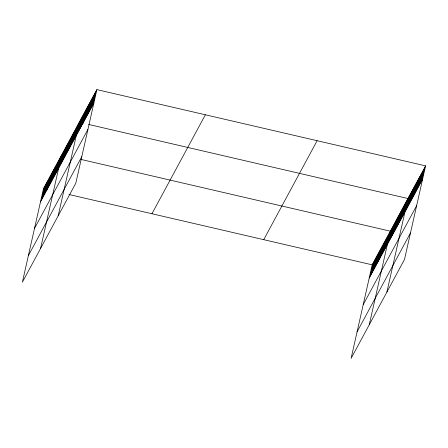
<?xml version="1.0" encoding="UTF-8"?>
<svg xmlns="http://www.w3.org/2000/svg" width="448" height="448" viewBox="0 0 448 448"><rect width="100%" height="100%" fill="white"/><g stroke="black" fill="none" stroke-linecap="round" stroke-linejoin="round"><path stroke-width="0.67" d="M96.897 89.622L43.484 188.586L22.4 282.134L75.813 183.17L96.897 89.622L425.6 165.866L404.516 259.414L351.103 358.378L372.187 264.83L425.6 165.866M41.49 200.032L44.492 186.715M42.498 198.162L45.5 184.845M43.506 196.291L46.508 182.974M44.514 194.426L47.516 181.11M45.528 192.556L48.524 179.239M46.536 190.686L49.538 177.369M47.544 188.815L50.546 175.498M48.552 186.945L51.554 173.628M49.56 185.08L52.562 171.763M50.568 183.21L53.57 169.893M51.576 181.339L54.578 168.022M52.59 179.469L55.591 166.152M53.598 177.598L56.599 164.282M54.606 175.734L57.607 162.417M55.614 173.863L58.615 160.546M56.622 171.993L59.623 158.676M57.63 170.122L60.631 156.806M40.561 248.483L61.645 154.935L65.66 155.87M59.618 166.438L62.619 153.121M60.598 164.623L63.599 151.306M61.578 162.814L64.579 149.492M62.558 161L65.559 147.683M63.538 159.186L66.539 145.869M64.518 157.371L67.519 144.054M65.498 155.557L68.499 142.24M66.478 153.742L69.474 140.426M67.452 151.928L70.454 138.611M68.432 150.114L71.434 136.797M69.412 148.299L72.414 134.982M70.392 146.485L73.394 133.168M71.372 144.67L74.374 131.354M72.352 142.856L75.354 129.539M73.332 141.042L76.328 127.725M74.306 139.227L77.308 125.91M75.286 137.413L78.288 124.096M58.184 215.83L79.268 122.282L83.283 123.211M77.246 133.784L80.248 120.467M78.226 131.97L81.228 118.653M79.206 130.155L82.208 116.838M80.186 128.341L83.188 115.024M81.161 126.526L84.162 113.21M82.141 124.712L85.142 111.395M83.121 122.898L86.122 109.581M84.101 121.083L87.102 107.766M85.081 119.269L88.082 105.952M86.061 117.454L89.062 104.138M87.041 115.64L90.042 102.323M88.021 113.826L91.017 100.509M88.995 112.011L91.997 98.694M89.975 110.197L92.977 96.88M90.955 108.382L93.957 95.066M91.935 106.568L94.937 93.251M92.915 104.754L95.917 91.437M370.194 276.276L373.195 262.959M371.202 274.406L374.203 261.089M372.215 272.541L375.217 259.224M373.223 270.67L376.225 257.354M374.231 268.8L377.233 255.483M375.239 266.93L378.241 253.613M376.247 265.059L379.249 251.742M377.255 263.194L380.257 249.878M378.269 261.324L381.265 248.007M379.277 259.454L382.278 246.137M380.285 257.583L383.286 244.266M381.293 255.713L384.294 242.396M382.301 253.848L385.302 240.531M383.309 251.978L386.31 238.661M384.322 250.107L387.318 236.79M385.33 248.237L388.332 234.92M386.338 246.366L389.34 233.05M369.264 324.727L390.348 231.185L81.06 159.443M388.326 242.687L391.328 229.37M389.306 240.873L392.308 227.556M390.286 239.058L393.288 225.742M391.261 237.244L394.262 223.927M392.241 235.43L395.242 222.113M393.221 233.615L396.222 220.298M394.201 231.801L397.202 218.484M395.181 229.986L398.182 216.67M396.161 228.172L399.162 214.855M397.141 226.358L400.142 213.041M398.121 224.543L401.117 211.226M399.095 222.729L402.097 209.412M400.075 220.914L403.077 207.598M401.055 219.1L404.057 205.783M402.035 217.286L405.037 203.969M403.015 215.471L406.017 202.154M403.995 213.657L406.997 200.34M386.893 292.074L407.971 198.526L88.642 124.454M405.95 210.028L408.951 196.711M406.93 208.214L409.931 194.897M407.91 206.399L410.911 193.082M408.89 204.585L411.891 191.268M409.87 202.77L412.871 189.454M410.85 200.956L413.851 187.639M411.83 199.142L414.831 185.825M412.804 197.327L415.806 184.01M413.784 195.513L416.786 182.196M414.764 193.698L417.766 180.382M415.744 191.884L418.746 178.567M416.724 190.07L419.726 176.753M417.704 188.255L420.706 174.938M418.684 186.441L421.686 173.124M419.658 184.626L422.66 171.31M420.638 182.812L423.64 169.495M421.618 180.998L424.62 167.681M40.482 201.902L93.895 102.939M34.513 228.379L87.926 129.416M28.364 255.657L81.777 156.694M151.956 213.746L205.369 114.783M263.715 239.669L317.128 140.706M369.186 278.146L422.598 179.183M363.222 304.623L416.634 205.66M357.073 331.901L410.486 232.938M43.484 188.586L47.499 189.515M68.925 194.488L372.187 264.83"/></g></svg>
